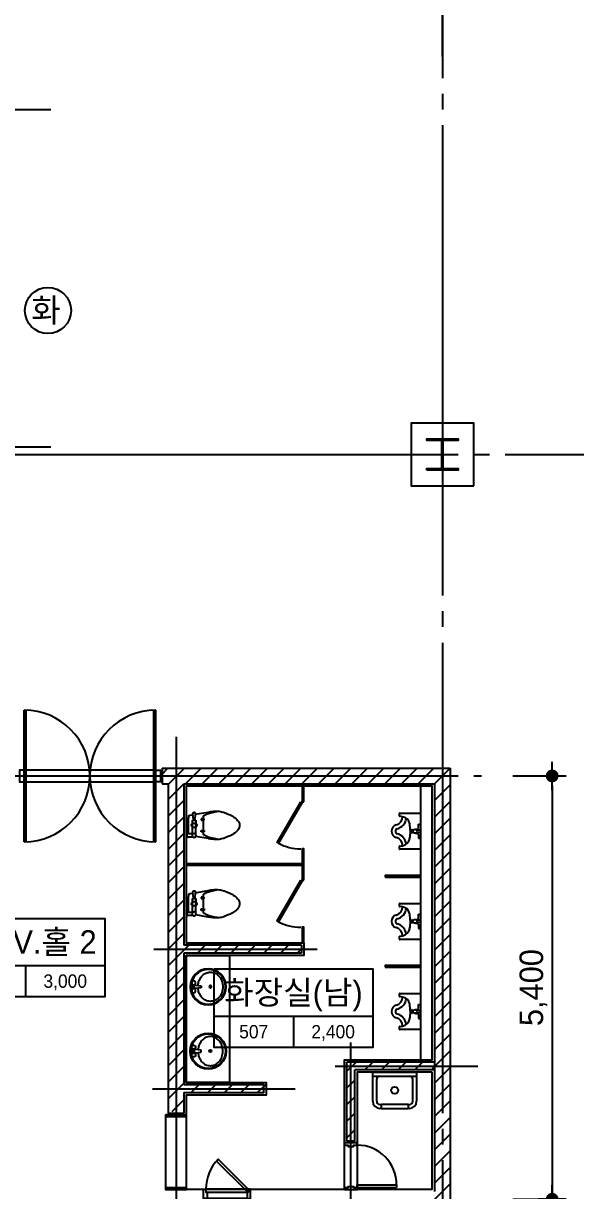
# Model space of a CAD drawing. Extents: x 14327773 to 14405935, y -1804798 to -1750552.
# Drawn here: x 14340423 to 14347473, y -1785939 to -1771049 of the extents above; entities that cross this region are included whole.
import ezdxf
from ezdxf.enums import TextEntityAlignment as Align

# ---------------------------------------------------------------- set-up
doc = ezdxf.new("R2010")
doc.units = 0
doc.header["$LTSCALE"] = 100
doc.header["$MEASUREMENT"] = 0
doc.header["$PDSIZE"] = -10
doc.linetypes.add('CEN', pattern=[66, 60, -2, 2, -2])
doc.layers.get('0').update_dxf_attribs({"linetype": 'CONTINUOUS'})
doc.layers.get('Defpoints').update_dxf_attribs({"linetype": 'CONTINUOUS'})
for name, color, linetype in [('8', 8, 'CONTINUOUS'), ('CEN', 1, 'CEN'), ('COL', 2, 'CONTINUOUS'), ('col2', 3, 'CONTINUOUS'), ('DIM', 7, 'CONTINUOUS'), ('EQP', 1, 'CONTINUOUS'), ('FIN', 5, 'CONTINUOUS'), ('HAT', 5, 'CONTINUOUS'), ('K-TOILET', 11, 'CONTINUOUS'), ('TEXT1', 7, 'CONTINUOUS'), ('TO', 6, 'CONTINUOUS'), ('WALL-1', 7, 'CONTINUOUS'), ('WALLBR', 3, 'CONTINUOUS'), ('WID', 4, 'CONTINUOUS'), ('WINE', 8, 'CONTINUOUS'), ('지시선', 7, 'CONTINUOUS')]:
    doc.layers.add(name, color=color, linetype=linetype)
doc.styles.add('HY울를도M', font='HYWULM.TTF')
doc.styles.add('굴림', font='H2HDRM.TTF')
doc.dimstyles.new('DIM50', dxfattribs={"dimscale": 50, "dimtxt": 3, "dimasz": 1.2, "dimexe": 1, "dimexo": 1, "dimgap": 0.6, "dimtad": 1, "dimdec": 4, "dimzin": 0, "dimdsep": 46, "dimlunit": 6, "dimtxsty": '굴림', "dimblk": 'DOTT', "dimcen": 0.09, "dimadec": 0, "dimazin": 0, "dimtfac": 1, "dimtdec": 4, "dimtofl": 0, "dimtmove": 2, "dimatfit": 2, "dimldrblk": 'DOTT', "dimfxl": 1, "dimtolj": 1, "dimtzin": 0, "dimarcsym": 0})
pattern_1 = [(45, (1645526.7, -3035737.57), (-106.0660172, 106.0660172), [])]

# ---------------------------------------------------------------- blocks, each defined once
blk = doc.blocks.new('TT1')
at = {"layer": 'TEXT1'}
for p, q in [((-1013, -600), (1013, -600)), ((0, -600), (0, -1000))]:
    blk.add_line(p, q, dxfattribs=at)
blk.add_lwpolyline([(-1013, 0), (1013, 0), (1013, -1000), (-1013, -1000)], close=True, dxfattribs=at)
blk = doc.blocks.new('DOTT')
for p, q in [((0, 1.5), (0, -1.5)), ((-1.5, 0), (1.5, 0))]:
    blk.add_line(p, q)
at = {"color": 6, "const_width": 0.68}
blk.add_lwpolyline([(-0.34, 0, 1), (0.34, 0, 1)], format="xyb", close=True, dxfattribs=at)
blk = doc.blocks.new('*D160')
at = {"layer": 'Defpoints', "color": 0, "lineweight": -3}
for p in [(14346373, -1780649), (14346373, -1786049), (14347173, -1786049)]:
    blk.add_point(p, dxfattribs=at)
at = {"layer": 'DIM', "color": 7, "lineweight": -2}
for p, q in [((14346673, -1780649), (14347273, -1780649)), ((14347173, -1780769), (14347173, -1785929)), ((14346673, -1786049), (14347273, -1786049))]:
    blk.add_line(p, q, dxfattribs=at)
at = {"layer": 'DIM', "color": 7, "lineweight": -2, "xscale": 120, "yscale": 120, "zscale": 120}
for p, rotation in [((14347173, -1780649), 90), ((14347173, -1786049), 270)]:
    blk.add_blockref('DOTT', p, dxfattribs=dict(at, rotation=rotation))
at = {"layer": 'DIM', "color": 3, "insert": (14346935, -1783349), "char_height": 300, "attachment_point": 5, "rotation": 90, "style": '굴림'}
blk.add_mtext('\\A1;5,400', dxfattribs=at)
blk = doc.blocks.new('*D161')
at = {"layer": 'Defpoints', "color": 0, "lineweight": -3}
for p in [(14346373, -1786049), (14346373, -1787249), (14347173, -1787249)]:
    blk.add_point(p, dxfattribs=at)
at = {"layer": 'DIM', "color": 7, "lineweight": -2}
for p, q in [((14346673, -1786049), (14347273, -1786049)), ((14347173, -1786169), (14347173, -1787129)), ((14346673, -1787249), (14347273, -1787249))]:
    blk.add_line(p, q, dxfattribs=at)
at = {"layer": 'DIM', "color": 7, "lineweight": -2, "xscale": 120, "yscale": 120, "zscale": 120}
for p, rotation in [((14347173, -1786049), 90), ((14347173, -1787249), 270)]:
    blk.add_blockref('DOTT', p, dxfattribs=dict(at, rotation=rotation))
at = {"layer": 'DIM', "color": 3, "insert": (14346934, -1786649), "char_height": 300, "attachment_point": 5, "rotation": 90, "style": '굴림'}
blk.add_mtext('\\A1;1,200', dxfattribs=at)
blk = doc.blocks.new('D600')
at = {"layer": 'WID'}
for p, q in [((0, -255), (0, 255)), ((80, 255), (80, -255)), ((120, -270), (120, 270))]:
    blk.add_line(p, q, dxfattribs=at)
for points in [[(90, 300), (120, 300), (120, 270), (80, 270), (80, 255), (0, 255), (0, 270), (0, 270), (0, 300), (90, 300)], [(120, -270), (97, -247), (478, 135), (502, 112)], [(90, -300), (120, -300), (120, -270), (80, -270), (80, -255), (0, -255), (0, -270), (0, -270), (0, -300), (90, -300)]]:
    blk.add_lwpolyline(points, dxfattribs=at)
blk.add_lwpolyline([(120, -270), (502, 112, 0.198912), (120, 270, 0.198912)], format="xyb", dxfattribs=at)
blk = doc.blocks.new('LA-013')
at = {"layer": 'K-TOILET', "color": 11, "linetype": 'Continuous'}
for p, q in [((-280, 0), (280, 0)), ((-280, -370), (-280, 0)), ((280, 0), (280, -370)), ((-270, -50), (270, -50)), ((-230, -370), (-230, -90)), ((230, -370), (230, -90)), ((-190, -410), (-170, -410)), ((-170, -460), (-170, -405)), ((-170, -405), (170, -405)), ((170, -405), (170, -460)), ((170, -410), (190, -410)), ((-170, -460), (-190, -460)), ((-170, -465), (-170, -460)), ((170, -465), (-170, -465)), ((170, -460), (170, -465)), ((190, -460), (170, -460))]:
    blk.add_line(p, q, dxfattribs=at)
blk.add_circle((0, -230), 45, dxfattribs=at)
for centre, radius, start, end in [((-270, -40), 10, 180, 270), ((-190, -90), 40, 90, 180), ((190, -90), 40, 0, 90), ((270, -40), 10, 270, 0), ((-190, -370), 90, 180, 270), ((-190, -370), 40, 180, 270), ((190, -370), 40, 270, 0), ((190, -370), 90, 270, 0)]:
    blk.add_arc(centre, radius, start, end, dxfattribs=at)
blk = doc.blocks.new('*D186')
at = {"layer": 'Defpoints', "color": 0, "lineweight": -3}
for p in [(14340273, -1770549), (14335773, -1771349), (14340273, -1771773)]:
    blk.add_point(p, dxfattribs=at)
at = {"layer": 'DIM', "color": 7, "lineweight": -2}
for p, q in [((14335773, -1771049), (14335773, -1770449)), ((14335893, -1770549), (14340153, -1770549)), ((14340273, -1771473), (14340273, -1770449))]:
    blk.add_line(p, q, dxfattribs=at)
at = {"layer": 'DIM', "color": 7, "lineweight": -2, "xscale": 120, "yscale": 120, "zscale": 120, "rotation": 180}
blk.add_blockref('DOTT', (14335773, -1770549), dxfattribs=at)
at = {"layer": 'DIM', "color": 7, "lineweight": -2, "xscale": 120, "yscale": 120, "zscale": 120}
blk.add_blockref('DOTT', (14340273, -1770549), dxfattribs=at)
at = {"layer": 'DIM', "color": 3, "insert": (14338023, -1770311), "char_height": 300, "attachment_point": 5, "style": '굴림'}
blk.add_mtext('\\A1;4,500', dxfattribs=at)
blk = doc.blocks.new('*D187')
at = {"layer": 'Defpoints', "color": 0, "lineweight": -3}
for p in [(14345773, -1770549), (14340273, -1771773), (14345773, -1771773)]:
    blk.add_point(p, dxfattribs=at)
at = {"layer": 'DIM', "color": 7, "lineweight": -2}
for p, q in [((14340273, -1771473), (14340273, -1770449)), ((14340393, -1770549), (14345653, -1770549)), ((14345773, -1771473), (14345773, -1770449))]:
    blk.add_line(p, q, dxfattribs=at)
at = {"layer": 'DIM', "color": 7, "lineweight": -2, "xscale": 120, "yscale": 120, "zscale": 120, "rotation": 180}
blk.add_blockref('DOTT', (14340273, -1770549), dxfattribs=at)
at = {"layer": 'DIM', "color": 7, "lineweight": -2, "xscale": 120, "yscale": 120, "zscale": 120}
blk.add_blockref('DOTT', (14345773, -1770549), dxfattribs=at)
at = {"layer": 'DIM', "color": 3, "insert": (14343023, -1770311), "char_height": 300, "attachment_point": 5, "style": '굴림'}
blk.add_mtext('\\A1;5,500', dxfattribs=at)
blk = doc.blocks.new('2URIN01')
at = {"color": 0}
for p, q in [((-230, -265), (-230, 0)), ((-230, 0), (230, 0)), ((-90, -25), (-90, 0)), ((-15, 0), (-15, -50)), ((15, 0), (15, -50)), ((90, -25), (90, 0)), ((230, 0), (230, -265)), ((-40, -25), (-90, -25)), ((-25, -40), (-40, -25)), ((-25, -65), (-25, -40)), ((-25, -110), (-25, -105)), ((-25, -105), (25, -105)), ((25, -110), (-25, -110)), ((-10, -95), (-10, -105)), ((10, -95), (10, -105)), ((25, -40), (40, -25)), ((25, -65), (25, -40)), ((25, -105), (25, -110)), ((40, -25), (90, -25)), ((-195, -270), (-225, -270)), ((-185, -230), (-190, -265)), ((190, -265), (185, -230)), ((225, -270), (195, -270))]:
    blk.add_line(p, q, dxfattribs=at)
blk.add_circle((0, -70), 25, dxfattribs=at)
for centre, radius, start, end in [((-78, -245), 108, 98.077, 171.8699), ((40, -1080), 951, 92.4153, 98.077), ((15, -482), 352, 77.0924, 92.4153), ((66, -257), 122, 12.9607, 77.0924), ((-225, -265), 5, 180, 270), ((-195, -265), 5, 270, 0), ((-185, -339), 109, 15.3921, 90), ((-185, -339), 159, 15.3921, 82.7797), ((0, -288), 33, 195.3921, 344.6079), ((185, -339), 159, 98.3981, 164.6079), ((185, -339), 109, 90, 164.6079), ((196, -264), 5.89, 188.1301, 261.8699), ((225, -265), 5, 270, 0), ((0, -288), 83, 195.3921, 344.6079)]:
    blk.add_arc(centre, radius, start, end, dxfattribs=at)
blk = doc.blocks.new('2LAVA01', base_point=(376, 233))
at = {"color": 0}
for p, q in [((346, 203), (405, 203)), ((346, 175), (349, 175)), ((354, 170), (362, 94)), ((390, 94), (397, 170)), ((402, 175), (405, 175)), ((362, 94), (390, 94))]:
    blk.add_line(p, q, dxfattribs=at)
blk.add_lwpolyline([(358, 132, 0.064435), (303, 121, 0.091719), (244, 87, 0.103599), (203, 34, 0.113912), (190, -25, 0.113912), (203, -84, 0.103599), (244, -137, 0.091719), (303, -171, 0.084785), (376, -183, 0.084785), (448, -171, 0.091719), (507, -137, 0.103599), (548, -84, 0.113912), (562, -25, 0.113912), (548, 34, 0.103599), (507, 87, 0.091719), (448, 121, 0.064435), (393, 132, 0.084785)], format="xyb", dxfattribs=at)
for centre, radius in [((376, 3), 230), ((376, 3), 220), ((326, 189), 25), ((376, 189), 8), ((426, 189), 25), ((376, -25), 15)]:
    blk.add_circle(centre, radius, dxfattribs=at)
for centre, start, end in [((349, 170), 5.3909, 90), ((402, 170), 90, 174.6091)]:
    blk.add_arc(centre, 5, start, end, dxfattribs=at)
blk = doc.blocks.new('001')
at = {"layer": 'EQP'}
for p, q in [((0, 165), (10, 160)), ((10, 160), (10, 100)), ((85, 150), (10, 150)), ((280, 170), (122, 142)), ((10, 100), (0, 95)), ((85, 110), (10, 110)), ((80, 115), (80, 15)), ((120, 115), (120, 15)), ((190, 85), (190, 65)), ((230, 85), (190, 85)), ((190, 65), (230, 65)), ((220, 115), (220, 85)), ((220, 65), (220, 0)), ((220, 0), (220, -65)), ((230, 65), (230, 85)), ((80, -15), (80, -65)), ((80, -65), (120, -65)), ((120, -65), (120, -15)), ((190, -85), (190, -65)), ((190, -65), (230, -65)), ((230, -85), (190, -85)), ((220, -85), (220, -115)), ((230, -65), (230, -85))]:
    blk.add_line(p, q, dxfattribs=at)
for points in [[(31, 110, 0.018932), (30, 75), (30, 0), (30, -75, 0.024922), (32, -121, 0.25497), (35, -125, 0.056948), (39, -127, 0.016043), (55, -130), (86, -136)], [(90, -65), (85, -150, 1.060552), (115, -150), (110, -65)], [(114, -141), (280, -170, 0.022182), (348, -179, 0.0294), (400, -180, 0.029565), (436, -177, 0.035314), (465, -170, 0.006976), (477, -166, 0.004694), (495, -160, 0.019426), (536, -144, 0.015468), (585, -120, 0.040875), (615, -101, 0.036447), (645, -75, 0.04843), (665, -50, 0.068612), (675, -30, 0.037226), (679, -14, 0.041311), (680, 0, 0.041311)]]:
    blk.add_lwpolyline(points, format="xyb", dxfattribs=at)
for centre in [(100, 130), (100, 0)]:
    blk.add_circle(centre, 25, dxfattribs=at)
for centre, radius, start, end in [((397, -129), 303, 112.8053, 116.5651), ((412, -593), 775, 94.7636, 99.8466), ((371, -66), 234, 105.9454, 112.8053), ((471, -417), 599, 101.6565, 105.9454), ((385, -261), 441, 88.0277, 94.7636), ((418, -160), 337, 94.3987, 101.6565), ((390, -123), 304, 81.2538, 88.0277), ((403, -34), 213, 73.1639, 81.2538), ((333, -266), 456, 71.5651, 73.1639), ((159, -789), 1007, 70.4892, 71.5651), ((307, -370), 562, 66.0375, 70.4892), ((100, 0), 35, 124.8499, 235.1501), ((100, 0), 35, 304.8499, 55.1501), ((224, 115), 3.54, 126.8699, 180), ((326, -22), 174, 119.5675, 126.8699), ((474, -283), 475, 116.5651, 119.5675), ((175, -667), 887, 62.4927, 66.0375), ((485, -73), 217, 53.1301, 62.4927), ((451, -117), 273, 44.7808, 53.1301), ((528, -41), 165, 33.6901, 44.7808), ((596, 4), 82.6, 17.9901, 33.6901), ((572, -3), 108, 9.4623, 17.9901), ((592, 0), 87.7, 0, 9.4623), ((232, -115), 12.3, 180, 225), ((262, -85), 54.8, 225, 245.9278), ((359, 131), 291, 245.9278, 249.444), ((454, 386), 564, 249.444, 251.9714), ((609, 862), 1064, 251.9714, 254.0546), ((544, 635), 828, 254.0546, 256.4166), ((407, 67), 244, 256.4166, 265.6013)]:
    blk.add_arc(centre, radius, start, end, dxfattribs=at)

msp = doc.modelspace()

# ---------------------------------------------------------------- hatches: boundary and pattern name
at = {"layer": 'HAT', "lineweight": -3, "ltscale": 200}
h = msp.add_hatch(dxfattribs=at)
h.set_pattern_fill('_USER,N', color=256, scale=150, angle=45, style=0, pattern_type=0)
h.set_pattern_definition(pattern_1)
h.paths.add_polyline_path([(14342193.21251, -1780549.19177), (14345873.21251, -1780549.19177), (14345873.21251, -1791149.19177), (14345673.21251, -1791149.19177), (14345673.21251, -1780749.19177), (14342193.21251, -1780749.19177)])
h = msp.add_hatch(dxfattribs=at)
h.set_pattern_fill('_USER,N', color=256, scale=150, angle=45, style=0, pattern_type=0)
h.set_pattern_definition([(45, (1645526.7, -3035717.57), (-106.0660172, 106.0660172), [])])
h.paths.add_polyline_path([(14342273.21251, -1780729.19177), (14342473.21251, -1780729.19177), (14342473.21251, -1782809.19177), (14343973.21251, -1782809.19177), (14343973.21251, -1782909.19177), (14342473.21251, -1782909.19177), (14342473.21251, -1784579.19177), (14343593.21251, -1784579.19177), (14343593.21251, -1784679.19177), (14342473.21251, -1784679.19177), (14342473.21251, -1784929.19177), (14342273.21251, -1784929.19177), (14342280.622, -1780729.19177)])
h = msp.add_hatch(dxfattribs=at)
h.set_pattern_fill('_USER,N', color=256, scale=150, angle=45, style=0, pattern_type=0)
h.set_pattern_definition(pattern_1)
h.paths.add_polyline_path([(14345673.21251, -1784299.19177), (14344553.21251, -1784299.19177), (14344553.21251, -1785309.19177), (14344653.21251, -1785309.19177), (14344653.21251, -1784399.19177), (14345673.21251, -1784399.19177)])

# ---------------------------------------------------------------- linework, layer by layer
at = {"color": 6}
for points in [[(14345043.21251, -1781939.19177), (14345493.21251, -1781939.19177), (14345493.21251, -1781919.19177), (14345043.21251, -1781919.19177)], [(14345043.21251, -1783089.19177), (14345493.21251, -1783089.19177), (14345493.21251, -1783069.19177), (14345043.21251, -1783069.19177)]]:
    msp.add_lwpolyline(points, close=True, dxfattribs=at)
at = {"layer": '8', "ltscale": 3}
for p, q in [((14342243.21251, -1785899.19177), (14342243.21251, -1784999.19177)), ((14342503.21251, -1784999.19177), (14342503.21251, -1785899.19177))]:
    msp.add_line(p, q, dxfattribs=at)
at = {"layer": 'CEN', "linetype": 'CEN'}
for p, q in [((14345773.21251, -1759149.19177), (14345773.21251, -1799049.19177)), ((14333373.21251, -1772149.19177), (14340773.21251, -1772149.19177)), ((14333373.21251, -1776449.19178), (14340773.21251, -1776449.19178)), ((14333373.21251, -1776549.19177), (14397373.21251, -1776549.19177)), ((14342373.21251, -1780149.19177), (14342373.21251, -1799049.19177)), ((14333373.21251, -1780649.19177), (14346273.21251, -1780649.19177)), ((14342089.02156, -1782859.19177), (14344173.21251, -1782859.19177)), ((14344603.21251, -1786049.19177), (14344603.21251, -1784049.19177)), ((14344403.21251, -1784349.19177), (14346223.21251, -1784349.19177)), ((14342073.21251, -1784639.19177), (14343893.21251, -1784639.19177))]:
    msp.add_line(p, q, dxfattribs=at)
at = {"layer": 'COL'}
msp.add_lwpolyline([(14346173.21251, -1776949.19177), (14346173.21251, -1776149.19177), (14345373.21251, -1776149.19177), (14345373.21251, -1776949.19177)], close=True, dxfattribs=at)
at = {"layer": 'col2'}
msp.add_lwpolyline([(14345573.21251, -1776749.19177), (14345573.21251, -1776728.19177), (14345766.71251, -1776728.19177), (14345766.71251, -1776370.19177), (14345573.21251, -1776370.19177), (14345573.21251, -1776349.19177), (14345973.21251, -1776349.19177), (14345973.21251, -1776370.19177), (14345779.71251, -1776370.19177), (14345779.71251, -1776728.19177), (14345973.21251, -1776728.19177), (14345973.21251, -1776749.19177)], close=True, dxfattribs=at)
at = {"layer": 'FIN'}
msp.add_lwpolyline([(14344523.21251, -1785919.19177), (14344523.21251, -1784269.19177), (14345643.21251, -1784269.19177), (14345643.21251, -1782979.19177), (14345643.21251, -1782979.19177), (14345643.21251, -1782819.19177), (14345643.21251, -1782819.19177), (14345643.21251, -1780779.19177), (14345343.21251, -1780779.19177), (14345343.21251, -1780779.19177), (14342503.21251, -1780779.19177), (14342503.21251, -1782779.19177), (14344003.21251, -1782779.19177), (14344003.21251, -1782939.19177), (14342503.21251, -1782939.19177), (14342503.21251, -1784559.19177), (14343523.21251, -1784559.19177), (14343523.21251, -1784719.19177), (14342503.21251, -1784719.19177), (14342503.21251, -1785919.19177), (14344523.21251, -1785919.19177)], dxfattribs=at)
msp.add_lwpolyline([(14345643.21251, -1784429.19177), (14344683.21251, -1784429.19177), (14344683.21251, -1785919.19177), (14345643.21251, -1785919.19177)], close=True, dxfattribs=at)
at = {"layer": 'TO'}
msp.add_line((14345493.21251, -1780779.19177), (14345493.21251, -1784269.19177), dxfattribs=at)
for points in [[(14344003.21251, -1780979.19177), (14344003.21251, -1780779.19177), (14343983.21251, -1780779.19177), (14343983.21251, -1780979.19177)], [(14344003.21251, -1781979.19177), (14344003.21251, -1781579.19177), (14343983.21251, -1781579.19177), (14343983.21251, -1781979.19177)], [(14343983.21251, -1781789.19177), (14343983.21251, -1781769.19177), (14342503.21251, -1781769.19177), (14342503.21251, -1781789.19177)], [(14344003.21251, -1782779.19177), (14344003.21251, -1782579.19177), (14343983.21251, -1782579.19177), (14343983.21251, -1782779.19177)], [(14342503.21251, -1782939.19177), (14343053.21251, -1782939.19177), (14343053.21251, -1784559.19177), (14342503.21251, -1784559.19177)]]:
    msp.add_lwpolyline(points, close=True, dxfattribs=at)
for points in [[(14343963.21251, -1780979.19177), (14343980.53302, -1780989.19177), (14343680.53302, -1781508.80702), (14343663.21251, -1781498.80702), (14343963.21251, -1780979.19177)], [(14343963.21251, -1781979.19177), (14343980.53302, -1781989.19177), (14343680.53302, -1782508.80702), (14343663.21251, -1782498.80702), (14343963.21251, -1781979.19177)]]:
    msp.add_lwpolyline(points, dxfattribs=at)
for centre in [(14343963.90544, -1780973.5673), (14343963.90544, -1781973.5673)]:
    msp.add_arc(centre, 605.62487, 242.101874402, 269.93444447, dxfattribs=at)
at = {"layer": 'WALL-1', "color": 4}
msp.add_line((14344638.21251, -1785884.19177), (14344638.21251, -1785899.19177), dxfattribs=at)
at = {"layer": 'WALLBR'}
for p, q in [((14342193.21251, -1780549.19177), (14345873.21251, -1780549.19177)), ((14342193.21251, -1780549.19177), (14342193.21251, -1780749.19177)), ((14345873.21251, -1780549.19177), (14345873.21251, -1791149.19177)), ((14342193.21251, -1780749.19177), (14342273.21251, -1780749.19177)), ((14342273.21251, -1780749.19177), (14342273.21251, -1784949.19177)), ((14342473.21251, -1780749.19177), (14345673.21251, -1780749.19177)), ((14342473.21251, -1780749.19177), (14342473.21251, -1782809.19177)), ((14345673.21251, -1780749.19177), (14345673.21251, -1785949.19177)), ((14343973.21251, -1782809.19177), (14342473.21251, -1782809.19177)), ((14343973.21251, -1782909.19177), (14342473.21251, -1782909.19177)), ((14342473.21251, -1782909.19177), (14342473.21251, -1784589.19177)), ((14343973.21251, -1782809.19177), (14343973.21251, -1782909.19177)), ((14344553.21251, -1785309.19177), (14344553.21251, -1784299.19177)), ((14345673.21251, -1784299.19177), (14344553.21251, -1784299.19177)), ((14344653.21251, -1785309.19177), (14344653.21251, -1784399.19177)), ((14345673.21251, -1784399.19177), (14344653.21251, -1784399.19177)), ((14342473.21251, -1784689.19177), (14342473.21251, -1784949.19177)), ((14342273.21251, -1784949.19177), (14342473.21251, -1784949.19177)), ((14344653.21251, -1785309.19177), (14344553.21251, -1785309.19177))]:
    msp.add_line(p, q, dxfattribs=at)
msp.add_lwpolyline([(14342473.21251, -1784689.19177), (14343493.21251, -1784689.19177), (14343493.21251, -1784589.19177), (14342473.21251, -1784589.19177)], dxfattribs=at)
at = {"layer": 'WID'}
for p, q in [((14340433.21251, -1781489.18732), (14340433.21251, -1779809.18732)), ((14340458.21251, -1781488.84003), (14340458.21251, -1779809.53461)), ((14342088.21251, -1781488.84003), (14342088.21251, -1779809.53461)), ((14342113.21251, -1781489.18732), (14342113.21251, -1779809.18732))]:
    msp.add_line(p, q, dxfattribs=at)
for points in [[(14340433.21251, -1780724.19177), (14340433.21251, -1780574.19177), (14340373.21251, -1780574.19177), (14340373.21251, -1780724.19177)], [(14342113.21251, -1780724.19177), (14342113.21251, -1780574.19177), (14342173.21251, -1780574.19177), (14342173.21251, -1780724.19177)], [(14342243.21251, -1784969.19177), (14342503.21251, -1784969.19177), (14342503.21251, -1784999.19177), (14342243.21251, -1784999.19177)], [(14342243.21251, -1785899.19177), (14342503.21251, -1785899.19177), (14342503.21251, -1785929.19177), (14342243.21251, -1785929.19177)]]:
    msp.add_lwpolyline(points, close=True, dxfattribs=at)
for points in [[(14344523.21251, -1785329.19177), (14344523.21251, -1785329.19177), (14344523.21251, -1785359.19177), (14344568.21251, -1785359.19177), (14344568.21251, -1785374.19177), (14344638.21251, -1785374.19177), (14344638.21251, -1785359.19177), (14344683.21251, -1785359.19177), (14344683.21251, -1785329.19177), (14344523.21251, -1785329.19177)], [(14344523.21251, -1785929.19177), (14344523.21251, -1785929.19177), (14344523.21251, -1785899.19177), (14344568.21251, -1785899.19177), (14344568.21251, -1785884.19177), (14344638.21251, -1785884.19177), (14344638.21251, -1785899.19177), (14344683.21251, -1785899.19177), (14344683.21251, -1785929.19177), (14344523.21251, -1785929.19177)], [(14344683.21251, -1785899.19177), (14344683.21251, -1785864.19177), (14345188.21251, -1785864.19177), (14345188.21251, -1785899.19177)], [(14344683.21251, -1785899.19177), (14345188.21251, -1785899.19177)]]:
    msp.add_lwpolyline(points, dxfattribs=at)
for centre, radius, start, end in [((14340433.21251, -1780649.18732), 840, 270, 90), ((14342113.21251, -1780649.18732), 840, 90, 270), ((14344683.21251, -1785864.19177), 505, 0, 90)]:
    msp.add_arc(centre, radius, start, end, dxfattribs=at)
at = {"layer": 'WINE', "lineweight": -3, "ltscale": 200}
for p, q in [((14342088.21251, -1780574.19177), (14340458.21251, -1780574.19177)), ((14340458.21251, -1780724.19177), (14342088.21251, -1780724.19177))]:
    msp.add_line(p, q, dxfattribs=at)
at = {"layer": '지시선'}
msp.add_circle((14340737.7486, -1774712.00632), 294.48376, dxfattribs=at)

# ---------------------------------------------------------------- block references
at = {"color": 6}
for name, p, rotation in [('2URIN01', (14345493.21251, -1781354.19177), 270), ('2URIN01', (14345493.21251, -1782504.19177), 270), ('2URIN01', (14345493.21251, -1783654.19177), 270), ('2LAVA01', (14342553.21251, -1784159.19177), 90)]:
    msp.add_blockref(name, p, dxfattribs=dict(at, rotation=rotation))
at = {"color": 6, "xscale": -1, "rotation": 90}
msp.add_blockref('2LAVA01', (14342553.21251, -1783339.19177), dxfattribs=at)
at = {"color": 6}
msp.add_blockref('LA-013', (14345163.21251, -1784429.19177), dxfattribs=at)
at = {"layer": 'EQP', "xscale": -1, "rotation": 180}
for p in [(14342503.21251, -1781279.19177), (14342503.21251, -1782279.19177)]:
    msp.add_blockref('001', p, dxfattribs=at)
at = {"layer": 'TEXT1'}
for p in [(14340451.48128, -1782466.48127), (14343870.70943, -1783111.5739)]:
    msp.add_blockref('TT1', p, dxfattribs=at)
at = {"layer": 'WID', "rotation": 90}
msp.add_blockref('D600', (14343023.21251, -1786039.19177), dxfattribs=at)

# ---------------------------------------------------------------- texts
at = {"layer": 'TEXT1', "style": 'HY울를도M'}
msp.add_text('화', height=300, dxfattribs=at).set_placement((14340524.28968, -1774858.93256))
for s, p in [('ELEV.홀 2', (14340451.48128, -1782917.27135)), ('화장실(남)', (14343870.70943, -1783562.36398))]:
    msp.add_text(s, height=300, dxfattribs=at).set_placement(p, align=Align.CENTER)
for s, p in [('3,000', (14340958.22924, -1783266.40127)), ('2,400', (14344377.45739, -1783911.4939))]:
    msp.add_text(s, height=170, dxfattribs=at).set_placement(p, align=Align.MIDDLE_CENTER)
at = {"layer": 'TEXT1', "color": 2, "style": 'HY울를도M'}
msp.add_text('507', height=170, dxfattribs=at).set_placement((14343363.96148, -1783911.4939), align=Align.MIDDLE_CENTER)

# ---------------------------------------------------------------- dimensions: what is measured, and where the dimension line sits
at = {"layer": 'DIM'}
for base, p1, p2, picture, middle in [((14340273.21251, -1770549.19177), (14335773.21251, -1771349.19177), (14340273.21251, -1771773.37478), '*D186', (14338023.21251, -1770310.52346)), ((14345773.21251, -1770549.19177), (14340273.21251, -1771773.37478), (14345773.21251, -1771773.37478), '*D187', (14343023.21251, -1770310.52346))]:
    dim = msp.add_linear_dim(base=base, p1=p1, p2=p2, dimstyle='DIM50', override={"dimscale": 100, "dimexo": 3}, dxfattribs=at)
    dim.commit()
    dim.dimension.update_dxf_attribs({"geometry": picture, "text_midpoint": middle})
for base, p1, p2, picture, middle in [((14347173.21251, -1786049.19177), (14346373.21251, -1780649.19177), (14346373.21251, -1786049.19177), '*D160', (14346934.5442, -1783349.19177)), ((14347173.21251, -1787249.19177), (14346373.21251, -1786049.19177), (14346373.21251, -1787249.19177), '*D161', (14346934.17429, -1786649.19177))]:
    dim = msp.add_linear_dim(base=base, p1=p1, p2=p2, angle=90, dimstyle='DIM50', override={"dimscale": 100, "dimexo": 3}, dxfattribs=at)
    dim.commit()
    dim.dimension.update_dxf_attribs({"geometry": picture, "text_midpoint": middle})

doc.saveas('drawing.dxf')
